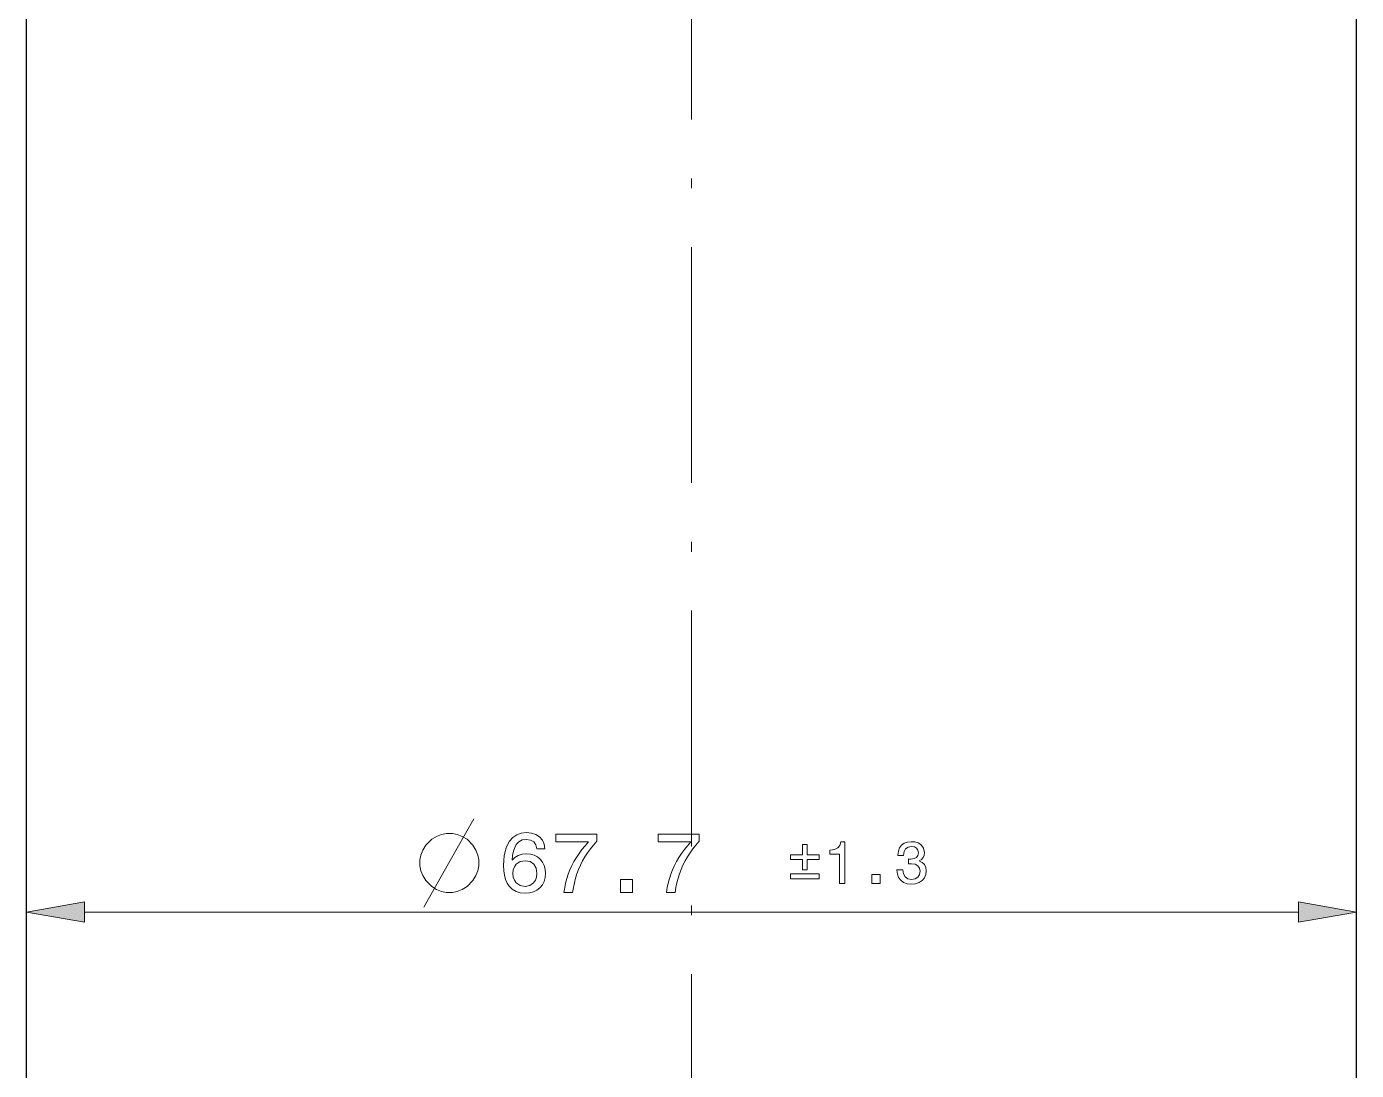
# Model space of a CAD drawing. Extents: x 0 to 297, y 0 to 420.
# Drawn here: x 66.8 to 134.5, y 210.7 to 263.8 of the extents above; entities that cross this region are included whole.
import ezdxf

# ---------------------------------------------------------------- set-up
doc = ezdxf.new("R2010")
doc.units = 0
doc.linetypes.add('DASHDOT', pattern=[18.5, 12, -3, 0.5, -3])

msp = doc.modelspace()

# ---------------------------------------------------------------- linework, layer by layer
at = {"linetype": 'DASHDOT', "lineweight": 13}
msp.add_line((100.649, 400.617), (100.649, 142.002), dxfattribs=at)
at = {"lineweight": 30}
for p, q in [((66.799, 172.023), (66.799, 280.223)), ((134.499, 172.023), (134.499, 280.223))]:
    msp.add_line(p, q, dxfattribs=at)
at = {"lineweight": 13}
msp.add_line((69.754, 218.777), (131.545, 218.777), dxfattribs=at)
msp.add_lwpolyline([(87.024, 219.027), (88.724, 222.027), (89.574, 223.527)], dxfattribs=at)
for points in [[(88.474, 222.777), (88.174, 222.777), (87.924, 222.727), (87.674, 222.627), (87.424, 222.477), (87.124, 222.177), (86.974, 221.927), (86.874, 221.677), (86.824, 221.427), (86.824, 221.127), (86.874, 220.877), (86.974, 220.627), (87.124, 220.377), (87.424, 220.077), (87.674, 219.927), (87.924, 219.827), (88.174, 219.777), (88.474, 219.777), (88.724, 219.827), (88.974, 219.927), (89.224, 220.077), (89.524, 220.377), (89.674, 220.627), (89.774, 220.877), (89.824, 221.127), (89.824, 221.427), (89.774, 221.677), (89.674, 221.927), (89.524, 222.177), (89.224, 222.477), (88.974, 222.627), (88.724, 222.727)], [(93.189, 221.994), (92.777, 221.994), (92.725, 222.2), (92.614, 222.35), (92.449, 222.442), (92.231, 222.472), (92.028, 222.443), (91.86, 222.355), (91.726, 222.208), (91.647, 222.059), (91.586, 221.876), (91.544, 221.66), (91.52, 221.409), (91.663, 221.548), (91.833, 221.65), (92.029, 221.713), (92.246, 221.733), (92.452, 221.716), (92.637, 221.665), (92.802, 221.58), (92.947, 221.46), (93.064, 221.313), (93.149, 221.143), (93.199, 220.952), (93.216, 220.739), (93.198, 220.526), (93.145, 220.334), (93.056, 220.163), (92.931, 220.013), (92.778, 219.89), (92.603, 219.803), (92.405, 219.751), (92.186, 219.733), (91.935, 219.756), (91.715, 219.824), (91.526, 219.937), (91.369, 220.096), (91.267, 220.253), (91.187, 220.437), (91.131, 220.646), (91.097, 220.881), (91.085, 221.142), (91.094, 221.398), (91.119, 221.635), (91.161, 221.852), (91.219, 222.048), (91.295, 222.225), (91.387, 222.381), (91.553, 222.573), (91.749, 222.71), (91.975, 222.793), (92.232, 222.82), (92.5, 222.796), (92.728, 222.724), (92.915, 222.604), (93.057, 222.44), (93.148, 222.237)], [(94.155, 219.777), (94.193, 220.018), (94.243, 220.253), (94.305, 220.482), (94.378, 220.706), (94.462, 220.924), (94.558, 221.137), (94.666, 221.345), (94.788, 221.551), (94.922, 221.753), (95.069, 221.952), (95.229, 222.149), (95.403, 222.342), (93.738, 222.342), (93.738, 222.733), (95.824, 222.733), (95.824, 222.377), (95.657, 222.187), (95.502, 221.993), (95.358, 221.794), (95.227, 221.59), (95.107, 221.381), (94.999, 221.167), (94.903, 220.949), (94.818, 220.725), (94.746, 220.496), (94.685, 220.262), (94.636, 220.022), (94.598, 219.777)], [(99.372, 219.777), (99.411, 220.018), (99.461, 220.253), (99.522, 220.482), (99.595, 220.706), (99.68, 220.924), (99.776, 221.137), (99.884, 221.345), (100.005, 221.551), (100.139, 221.753), (100.286, 221.952), (100.447, 222.149), (100.62, 222.342), (98.955, 222.342), (98.955, 222.733), (101.042, 222.733), (101.042, 222.377), (100.875, 222.187), (100.719, 221.993), (100.576, 221.794), (100.444, 221.59), (100.324, 221.381), (100.216, 221.167), (100.12, 220.949), (100.036, 220.725), (99.963, 220.496), (99.902, 220.262), (99.853, 220.022), (99.816, 219.777)], [(106.299, 220.927), (106.299, 221.444), (105.69, 221.444), (105.69, 221.688), (106.299, 221.688), (106.299, 222.205), (106.542, 222.205), (106.542, 221.688), (107.151, 221.688), (107.151, 221.444), (106.542, 221.444), (106.542, 220.927)], [(108.186, 220.227), (108.186, 221.718), (107.699, 221.718), (107.699, 221.931), (107.933, 221.96), (108.098, 222.036), (108.203, 222.166), (108.255, 222.357), (108.46, 222.357), (108.46, 220.227)], [(111.108, 220.927), (111.412, 220.927), (111.444, 220.721), (111.532, 220.567), (111.671, 220.472), (111.856, 220.44), (112.038, 220.468), (112.177, 220.551), (112.265, 220.683), (112.295, 220.857), (112.265, 221.014), (112.178, 221.132), (112.037, 221.206), (111.849, 221.231), (111.788, 221.23), (111.702, 221.225), (111.702, 221.477), (111.763, 221.475), (111.816, 221.475), (111.987, 221.494), (112.108, 221.553), (112.179, 221.652), (112.203, 221.792), (112.18, 221.929), (112.111, 222.03), (111.998, 222.093), (111.846, 222.114), (111.674, 222.085), (111.55, 221.998), (111.474, 221.854), (111.449, 221.657), (111.161, 221.657), (111.161, 221.678), (111.181, 221.871), (111.241, 222.036), (111.341, 222.173), (111.476, 222.275), (111.638, 222.337), (111.828, 222.357), (112.027, 222.341), (112.195, 222.292), (112.329, 222.211), (112.463, 222.035), (112.508, 221.802), (112.49, 221.663), (112.438, 221.546), (112.353, 221.453), (112.234, 221.385), (112.392, 221.305), (112.506, 221.191), (112.576, 221.044), (112.599, 220.867), (112.576, 220.678), (112.506, 220.516), (112.389, 220.38), (112.234, 220.278), (112.048, 220.217), (111.831, 220.196), (111.626, 220.218), (111.45, 220.282), (111.304, 220.39), (111.195, 220.533), (111.129, 220.705), (111.108, 220.905)], [(92.781, 220.741), (92.74, 221.005), (92.618, 221.21), (92.43, 221.342), (92.191, 221.385), (91.926, 221.342), (91.726, 221.212), (91.633, 221.082), (91.577, 220.924), (91.558, 220.737), (91.577, 220.55), (91.632, 220.39), (91.724, 220.258), (91.92, 220.125), (92.174, 220.081), (92.419, 220.127), (92.613, 220.263), (92.706, 220.398), (92.762, 220.557)], [(105.69, 220.714), (107.151, 220.714), (107.151, 220.47), (105.69, 220.47)], [(97.042, 219.777), (97.042, 220.429), (97.651, 220.429), (97.651, 219.777)], [(109.829, 220.227), (109.829, 220.683), (110.255, 220.683), (110.255, 220.227)], [(69.754, 219.298), (66.799, 218.777), (69.754, 218.256)], [(131.545, 218.256), (134.499, 218.777), (131.545, 219.298)]]:
    msp.add_lwpolyline(points, close=True, dxfattribs=at)
for points in [[(69.754, 219.298), (66.799, 218.777), (69.754, 219.298), (69.754, 218.256)], [(131.545, 218.256), (134.499, 218.777), (131.545, 218.256), (131.545, 219.298)]]:
    msp.add_solid(points, dxfattribs=at)

doc.saveas('drawing.dxf')
